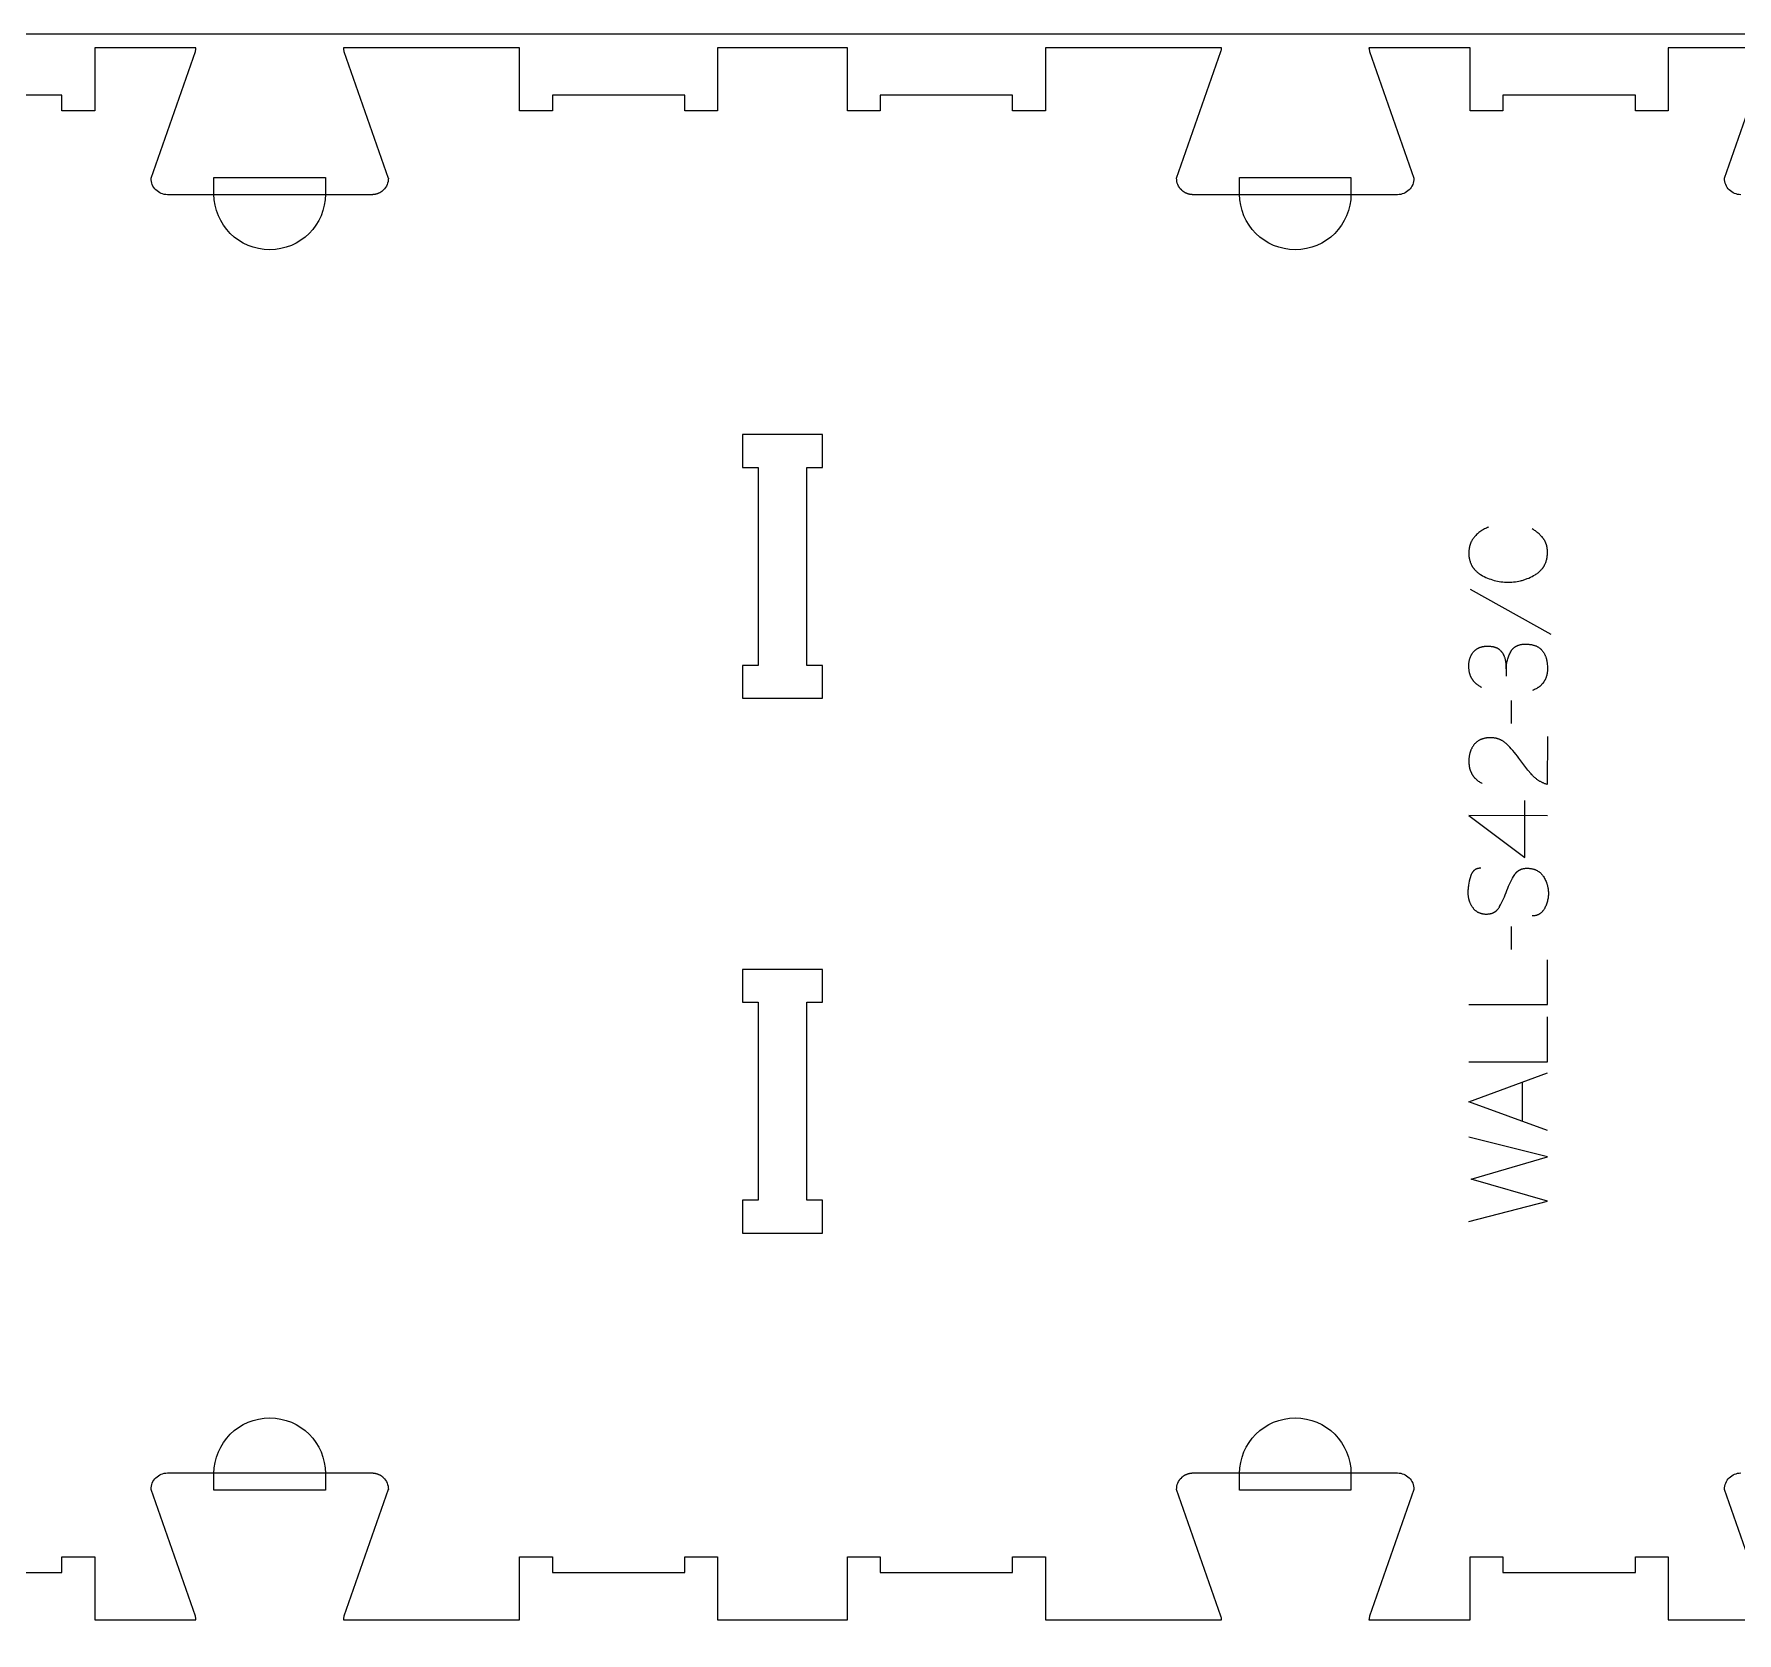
# Model space of a CAD drawing. Extents: x 0 to 4485, y 0 to 10771.
# Drawn here: x 1321 to 1971, y 4960 to 5569 of the extents above; entities that cross this region are included whole.
import ezdxf

# ---------------------------------------------------------------- set-up
doc = ezdxf.new("R2010")
doc.units = 0
for name, color, linetype in [('0_SHEET_SPRUCEPLY_2440X122', 1, 'CONTINUOUS'), ('1_ANYTOOL_1MMDEEP_LABELS_S', 2, 'CONTINUOUS'), ('3_ANYTOOL_CUTTHROUGH_INSID', 4, 'CONTINUOUS'), ('4_ANYTOOL_CUTTHROUGH_OUTSI', 5, 'CONTINUOUS'), ('5_ANYTOOL_HALF_MILL_9MM_IN', 3, 'CONTINUOUS')]:
    doc.layers.add(name, color=color, linetype=linetype)

msp = doc.modelspace()

# ---------------------------------------------------------------- linework, layer by layer
at = {"layer": '0_SHEET_SPRUCEPLY_2440X122'}
msp.add_lwpolyline([(371.7, 5569.42), (371.7, 4349.42), (2811.7, 4349.42), (2811.7, 5569.42)], close=True, dxfattribs=at)
at = {"layer": '1_ANYTOOL_1MMDEEP_LABELS_S', "color": 2}
for points in [[(1875.93, 5381.38), (1875.53, 5381.22), (1875.13, 5381.05), (1874.75, 5380.87), (1874.37, 5380.68), (1874.01, 5380.48), (1873.65, 5380.27), (1873.3, 5380.05), (1872.96, 5379.82), (1872.63, 5379.58), (1872.3, 5379.33), (1871.99, 5379.07), (1871.68, 5378.8), (1871.39, 5378.53), (1871.1, 5378.24), (1870.82, 5377.94), (1870.55, 5377.63), (1870.42, 5377.47), (1870.3, 5377.31), (1870.17, 5377.15), (1870.06, 5376.99), (1869.94, 5376.82), (1869.83, 5376.65), (1869.73, 5376.48), (1869.62, 5376.31), (1869.53, 5376.13), (1869.43, 5375.96), (1869.34, 5375.78), (1869.26, 5375.6), (1869.18, 5375.41), (1869.1, 5375.23), (1869.03, 5375.04), (1868.96, 5374.85), (1868.9, 5374.66), (1868.84, 5374.46), (1868.78, 5374.27), (1868.73, 5374.07), (1868.68, 5373.87), (1868.64, 5373.67), (1868.6, 5373.46), (1868.56, 5373.25), (1868.53, 5373.05), (1868.51, 5372.83), (1868.48, 5372.62), (1868.46, 5372.41), (1868.45, 5372.19), (1868.44, 5371.97), (1868.43, 5371.75), (1868.43, 5371.52), (1868.44, 5371.18), (1868.45, 5370.84), (1868.47, 5370.51), (1868.5, 5370.18), (1868.55, 5369.86), (1868.6, 5369.54), (1868.66, 5369.23), (1868.72, 5368.93), (1868.8, 5368.63), (1868.89, 5368.33), (1868.99, 5368.04), (1869.09, 5367.76), (1869.21, 5367.48), (1869.27, 5367.34), (1869.33, 5367.21), (1869.39, 5367.07), (1869.46, 5366.94), (1869.53, 5366.81), (1869.6, 5366.67), (1869.68, 5366.54), (1869.76, 5366.42), (1869.83, 5366.29), (1869.92, 5366.16), (1870, 5366.04), (1870.09, 5365.92), (1870.17, 5365.79), (1870.26, 5365.67), (1870.45, 5365.44), (1870.65, 5365.21), (1870.86, 5364.98), (1871.07, 5364.76), (1871.3, 5364.54), (1871.53, 5364.33), (1871.77, 5364.13), (1872.02, 5363.93), (1872.29, 5363.74), (1872.56, 5363.55), (1872.84, 5363.36), (1873.12, 5363.19), (1873.71, 5362.85), (1874.31, 5362.53), (1874.92, 5362.23), (1875.53, 5361.96), (1876.15, 5361.71), (1876.77, 5361.48), (1877.41, 5361.27), (1878.05, 5361.08), (1878.7, 5360.92), (1879.35, 5360.77), (1880.01, 5360.65), (1880.68, 5360.55), (1881.36, 5360.48), (1882.04, 5360.42), (1882.73, 5360.39), (1883.43, 5360.38), (1884.13, 5360.39), (1884.82, 5360.42), (1885.5, 5360.48), (1886.18, 5360.56), (1886.85, 5360.66), (1887.51, 5360.78), (1888.17, 5360.92), (1888.49, 5361.01), (1888.82, 5361.09), (1889.14, 5361.18), (1889.46, 5361.28), (1889.77, 5361.38), (1890.09, 5361.49), (1890.4, 5361.61), (1890.72, 5361.73), (1891.33, 5361.98), (1891.95, 5362.26), (1892.55, 5362.56), (1893.15, 5362.88), (1893.74, 5363.23), (1894.03, 5363.41), (1894.31, 5363.6), (1894.58, 5363.79), (1894.84, 5363.99), (1895.09, 5364.19), (1895.33, 5364.4), (1895.57, 5364.62), (1895.79, 5364.84), (1896.01, 5365.06), (1896.21, 5365.3), (1896.41, 5365.54), (1896.51, 5365.66), (1896.6, 5365.78), (1896.69, 5365.9), (1896.78, 5366.03), (1896.86, 5366.16), (1896.95, 5366.29), (1897.03, 5366.42), (1897.11, 5366.55), (1897.18, 5366.68), (1897.26, 5366.81), (1897.33, 5366.95), (1897.4, 5367.09), (1897.53, 5367.36), (1897.66, 5367.65), (1897.77, 5367.94), (1897.88, 5368.23), (1897.97, 5368.54), (1898.06, 5368.84), (1898.14, 5369.16), (1898.21, 5369.47), (1898.27, 5369.8), (1898.32, 5370.13), (1898.36, 5370.46), (1898.39, 5370.81), (1898.41, 5371.15), (1898.43, 5371.51), (1898.43, 5371.87), (1898.42, 5372.25), (1898.41, 5372.62), (1898.39, 5372.81), (1898.37, 5372.99), (1898.35, 5373.17), (1898.33, 5373.35), (1898.3, 5373.53), (1898.27, 5373.7), (1898.24, 5373.88), (1898.2, 5374.05), (1898.16, 5374.22), (1898.12, 5374.38), (1898.07, 5374.55), (1898.02, 5374.72), (1897.97, 5374.88), (1897.92, 5375.04), (1897.86, 5375.2), (1897.8, 5375.35), (1897.73, 5375.51), (1897.66, 5375.66), (1897.59, 5375.81), (1897.52, 5375.96), (1897.44, 5376.11), (1897.36, 5376.26), (1897.27, 5376.4), (1897.18, 5376.54), (1897.09, 5376.68), (1897, 5376.82), (1896.9, 5376.96), (1896.8, 5377.09), (1896.6, 5377.36), (1896.38, 5377.62), (1896.16, 5377.87), (1895.93, 5378.12), (1895.69, 5378.37), (1895.45, 5378.6), (1895.2, 5378.84), (1894.94, 5379.07), (1894.67, 5379.29), (1894.4, 5379.5), (1894.12, 5379.72), (1893.83, 5379.92), (1893.53, 5380.12), (1893.23, 5380.32), (1892.92, 5380.51), (1892.6, 5380.69)], [(1868.9, 5357.77), (1899.67, 5340.58)], [(1873.36, 5320.22), (1873.06, 5320.38), (1872.76, 5320.55), (1872.48, 5320.72), (1872.2, 5320.89), (1871.94, 5321.08), (1871.68, 5321.27), (1871.44, 5321.46), (1871.32, 5321.56), (1871.2, 5321.67), (1871.09, 5321.77), (1870.98, 5321.87), (1870.87, 5321.98), (1870.76, 5322.09), (1870.66, 5322.2), (1870.55, 5322.31), (1870.45, 5322.42), (1870.36, 5322.54), (1870.26, 5322.65), (1870.17, 5322.77), (1870.08, 5322.89), (1869.99, 5323.01), (1869.91, 5323.13), (1869.82, 5323.26), (1869.74, 5323.38), (1869.66, 5323.51), (1869.59, 5323.64), (1869.51, 5323.77), (1869.44, 5323.9), (1869.37, 5324.04), (1869.31, 5324.17), (1869.24, 5324.31), (1869.18, 5324.45), (1869.12, 5324.59), (1869.07, 5324.73), (1869.01, 5324.87), (1868.96, 5325.01), (1868.91, 5325.16), (1868.87, 5325.31), (1868.82, 5325.46), (1868.74, 5325.76), (1868.67, 5326.07), (1868.6, 5326.38), (1868.55, 5326.71), (1868.51, 5327.03), (1868.47, 5327.37), (1868.45, 5327.71), (1868.44, 5328.05), (1868.43, 5328.41), (1868.43, 5328.62), (1868.44, 5328.83), (1868.45, 5329.03), (1868.46, 5329.23), (1868.48, 5329.44), (1868.5, 5329.63), (1868.52, 5329.83), (1868.55, 5330.02), (1868.58, 5330.21), (1868.62, 5330.4), (1868.65, 5330.59), (1868.7, 5330.77), (1868.74, 5330.95), (1868.79, 5331.13), (1868.85, 5331.3), (1868.9, 5331.48), (1868.96, 5331.65), (1869.03, 5331.82), (1869.1, 5331.98), (1869.17, 5332.15), (1869.24, 5332.31), (1869.32, 5332.47), (1869.41, 5332.62), (1869.49, 5332.78), (1869.58, 5332.93), (1869.68, 5333.08), (1869.77, 5333.22), (1869.87, 5333.37), (1869.98, 5333.51), (1870.09, 5333.65), (1870.2, 5333.78), (1870.32, 5333.92), (1870.44, 5334.05), (1870.56, 5334.17), (1870.68, 5334.29), (1870.81, 5334.41), (1870.94, 5334.53), (1871.08, 5334.63), (1871.22, 5334.74), (1871.36, 5334.84), (1871.5, 5334.94), (1871.65, 5335.03), (1871.8, 5335.12), (1871.95, 5335.2), (1872.11, 5335.28), (1872.27, 5335.36), (1872.43, 5335.43), (1872.6, 5335.5), (1872.77, 5335.56), (1872.94, 5335.62), (1873.12, 5335.67), (1873.29, 5335.72), (1873.47, 5335.77), (1873.66, 5335.81), (1873.85, 5335.85), (1874.04, 5335.88), (1874.23, 5335.91), (1874.43, 5335.93), (1874.63, 5335.95), (1874.83, 5335.97), (1875.04, 5335.98), (1875.25, 5335.99), (1875.46, 5335.99), (1876.02, 5335.99), (1876.35, 5335.98), (1876.67, 5335.95), (1876.98, 5335.92), (1877.29, 5335.88), (1877.43, 5335.86), (1877.58, 5335.83), (1877.72, 5335.8), (1877.86, 5335.77), (1877.99, 5335.74), (1878.13, 5335.7), (1878.26, 5335.67), (1878.39, 5335.63), (1878.51, 5335.59), (1878.64, 5335.54), (1878.76, 5335.5), (1878.88, 5335.45), (1878.99, 5335.4), (1879.11, 5335.34), (1879.22, 5335.29), (1879.32, 5335.23), (1879.43, 5335.17), (1879.53, 5335.11), (1879.63, 5335.04), (1879.73, 5334.98), (1879.82, 5334.91), (1879.92, 5334.84), (1880.1, 5334.69), (1880.27, 5334.54), (1880.43, 5334.38), (1880.59, 5334.22), (1880.67, 5334.14), (1880.74, 5334.06), (1880.82, 5333.98), (1880.89, 5333.89), (1880.96, 5333.8), (1881.03, 5333.72), (1881.09, 5333.63), (1881.16, 5333.54), (1881.22, 5333.45), (1881.29, 5333.36), (1881.35, 5333.27), (1881.4, 5333.17), (1881.46, 5333.08), (1881.52, 5332.98), (1881.57, 5332.89), (1881.62, 5332.79), (1881.67, 5332.69), (1881.72, 5332.59), (1881.77, 5332.49), (1881.81, 5332.39), (1881.85, 5332.28), (1881.9, 5332.18), (1881.97, 5331.97), (1882.05, 5331.75), (1882.12, 5331.53), (1882.18, 5331.31), (1882.24, 5331.09), (1882.29, 5330.87), (1882.35, 5330.64), (1882.39, 5330.41), (1882.43, 5330.18), (1882.47, 5329.95), (1882.51, 5329.71), (1882.54, 5329.48), (1882.56, 5329.24), (1882.58, 5329), (1882.6, 5328.75), (1882.61, 5328.51), (1882.62, 5328.26), (1882.66, 5324.55)], [(1882.66, 5327.34), (1882.69, 5327.77), (1882.72, 5328.21), (1882.77, 5328.63), (1882.83, 5329.06), (1882.9, 5329.48), (1882.98, 5329.89), (1883.08, 5330.3), (1883.18, 5330.71), (1883.29, 5331.11), (1883.42, 5331.51), (1883.55, 5331.91), (1883.7, 5332.29), (1883.86, 5332.68), (1884.03, 5333.06), (1884.21, 5333.44), (1884.4, 5333.81), (1884.5, 5333.99), (1884.6, 5334.17), (1884.65, 5334.25), (1884.71, 5334.34), (1884.77, 5334.42), (1884.83, 5334.5), (1884.88, 5334.58), (1884.94, 5334.66), (1885.01, 5334.74), (1885.07, 5334.81), (1885.13, 5334.89), (1885.2, 5334.96), (1885.26, 5335.03), (1885.33, 5335.1), (1885.4, 5335.17), (1885.47, 5335.24), (1885.54, 5335.3), (1885.61, 5335.37), (1885.69, 5335.43), (1885.76, 5335.49), (1885.84, 5335.55), (1885.92, 5335.61), (1885.99, 5335.67), (1886.07, 5335.72), (1886.15, 5335.78), (1886.24, 5335.83), (1886.32, 5335.88), (1886.4, 5335.93), (1886.49, 5335.98), (1886.58, 5336.03), (1886.66, 5336.07), (1886.75, 5336.12), (1886.84, 5336.16), (1886.94, 5336.2), (1887.03, 5336.24), (1887.12, 5336.28), (1887.31, 5336.35), (1887.51, 5336.42), (1887.71, 5336.48), (1887.92, 5336.53), (1888.13, 5336.58), (1888.34, 5336.62), (1888.56, 5336.66), (1888.79, 5336.69), (1889.02, 5336.72), (1889.25, 5336.74), (1889.49, 5336.75), (1889.74, 5336.76), (1889.99, 5336.77), (1890.27, 5336.76), (1890.54, 5336.76), (1890.81, 5336.74), (1891.07, 5336.73), (1891.33, 5336.7), (1891.59, 5336.68), (1891.84, 5336.65), (1892.08, 5336.61), (1892.32, 5336.57), (1892.55, 5336.52), (1892.78, 5336.47), (1893.01, 5336.42), (1893.23, 5336.35), (1893.44, 5336.29), (1893.65, 5336.22), (1893.86, 5336.14), (1894.06, 5336.06), (1894.25, 5335.98), (1894.44, 5335.89), (1894.63, 5335.79), (1894.81, 5335.69), (1894.98, 5335.59), (1895.15, 5335.48), (1895.32, 5335.37), (1895.48, 5335.25), (1895.63, 5335.12), (1895.78, 5335), (1895.86, 5334.93), (1895.93, 5334.86), (1896, 5334.79), (1896.07, 5334.72), (1896.14, 5334.65), (1896.2, 5334.58), (1896.27, 5334.51), (1896.33, 5334.43), (1896.46, 5334.28), (1896.58, 5334.12), (1896.7, 5333.96), (1896.81, 5333.8), (1896.92, 5333.63), (1897.03, 5333.46), (1897.13, 5333.28), (1897.23, 5333.11), (1897.32, 5332.92), (1897.41, 5332.74), (1897.5, 5332.55), (1897.58, 5332.36), (1897.66, 5332.16), (1897.74, 5331.96), (1897.81, 5331.76), (1897.87, 5331.55), (1897.94, 5331.34), (1898, 5331.13), (1898.05, 5330.91), (1898.11, 5330.69), (1898.15, 5330.47), (1898.2, 5330.24), (1898.24, 5330.01), (1898.28, 5329.78), (1898.31, 5329.54), (1898.36, 5329.05), (1898.4, 5328.55), (1898.42, 5328.04), (1898.43, 5327.51), (1898.43, 5327.13), (1898.41, 5326.75), (1898.38, 5326.39), (1898.34, 5326.03), (1898.29, 5325.68), (1898.26, 5325.5), (1898.23, 5325.33), (1898.2, 5325.16), (1898.16, 5325), (1898.12, 5324.83), (1898.07, 5324.67), (1898.03, 5324.51), (1897.98, 5324.35), (1897.93, 5324.19), (1897.87, 5324.04), (1897.82, 5323.88), (1897.76, 5323.73), (1897.7, 5323.58), (1897.63, 5323.43), (1897.56, 5323.29), (1897.49, 5323.14), (1897.42, 5323), (1897.34, 5322.86), (1897.26, 5322.72), (1897.18, 5322.59), (1897.09, 5322.45), (1897.01, 5322.32), (1896.92, 5322.19), (1896.82, 5322.06), (1896.73, 5321.94), (1896.63, 5321.81), (1896.53, 5321.69), (1896.42, 5321.57), (1896.31, 5321.45), (1896.2, 5321.33), (1896.09, 5321.22), (1895.98, 5321.11), (1895.86, 5321), (1895.74, 5320.89), (1895.61, 5320.78), (1895.49, 5320.67), (1895.36, 5320.57), (1895.22, 5320.47), (1895.09, 5320.37), (1894.95, 5320.27), (1894.81, 5320.18), (1894.67, 5320.08), (1894.52, 5319.99), (1894.37, 5319.9), (1894.07, 5319.73), (1893.75, 5319.56), (1893.42, 5319.4), (1893.08, 5319.25), (1892.73, 5319.11)], [(1884.55, 5315.25), (1884.63, 5306.47)], [(1898.39, 5301.54), (1898.35, 5283.24), (1897.89, 5283.38), (1897.67, 5283.46), (1897.44, 5283.54), (1897.22, 5283.63), (1897.01, 5283.72), (1896.79, 5283.81), (1896.58, 5283.91), (1896.37, 5284.01), (1896.16, 5284.11), (1895.96, 5284.22), (1895.75, 5284.33), (1895.55, 5284.44), (1895.35, 5284.56), (1895.16, 5284.68), (1894.97, 5284.81), (1894.77, 5284.93), (1894.59, 5285.07), (1894.4, 5285.2), (1894.22, 5285.34), (1894.03, 5285.48), (1893.85, 5285.63), (1893.68, 5285.78), (1893.5, 5285.93), (1893.33, 5286.09), (1893.16, 5286.25), (1893, 5286.41), (1892.83, 5286.58), (1892.67, 5286.75), (1892.51, 5286.93), (1892.2, 5287.29), (1890.98, 5288.76), (1889.79, 5290.25), (1888.63, 5291.76), (1887.5, 5293.29), (1886.94, 5294.04), (1886.37, 5294.77), (1885.8, 5295.49), (1885.21, 5296.17), (1884.62, 5296.84), (1884.02, 5297.49), (1883.41, 5298.11), (1882.79, 5298.71), (1882.63, 5298.85), (1882.47, 5298.99), (1882.31, 5299.13), (1882.15, 5299.26), (1881.98, 5299.39), (1881.82, 5299.51), (1881.65, 5299.63), (1881.47, 5299.74), (1881.3, 5299.85), (1881.12, 5299.95), (1880.94, 5300.05), (1880.76, 5300.14), (1880.58, 5300.23), (1880.39, 5300.32), (1880.2, 5300.4), (1880.01, 5300.48), (1879.82, 5300.55), (1879.63, 5300.61), (1879.43, 5300.68), (1879.23, 5300.73), (1879.03, 5300.79), (1878.82, 5300.84), (1878.62, 5300.88), (1878.41, 5300.92), (1878.2, 5300.95), (1877.99, 5300.98), (1877.77, 5301.01), (1877.55, 5301.03), (1877.33, 5301.04), (1877.11, 5301.06), (1876.89, 5301.06), (1876.66, 5301.07), (1876.41, 5301.06), (1876.16, 5301.06), (1875.92, 5301.04), (1875.68, 5301.03), (1875.45, 5301), (1875.22, 5300.98), (1874.99, 5300.94), (1874.77, 5300.91), (1874.55, 5300.87), (1874.33, 5300.82), (1874.12, 5300.77), (1873.91, 5300.71), (1873.7, 5300.65), (1873.5, 5300.58), (1873.31, 5300.51), (1873.11, 5300.43), (1872.92, 5300.35), (1872.74, 5300.27), (1872.56, 5300.17), (1872.38, 5300.08), (1872.2, 5299.98), (1872.03, 5299.87), (1871.87, 5299.76), (1871.7, 5299.64), (1871.54, 5299.52), (1871.39, 5299.4), (1871.23, 5299.27), (1871.09, 5299.13), (1870.94, 5298.99), (1870.8, 5298.84), (1870.66, 5298.69), (1870.53, 5298.54), (1870.4, 5298.38), (1870.28, 5298.22), (1870.16, 5298.05), (1870.04, 5297.88), (1869.93, 5297.71), (1869.82, 5297.54), (1869.71, 5297.37), (1869.61, 5297.19), (1869.52, 5297.01), (1869.42, 5296.83), (1869.34, 5296.64), (1869.25, 5296.45), (1869.17, 5296.26), (1869.1, 5296.07), (1869.02, 5295.87), (1868.96, 5295.68), (1868.89, 5295.48), (1868.83, 5295.27), (1868.78, 5295.07), (1868.73, 5294.86), (1868.68, 5294.65), (1868.64, 5294.43), (1868.6, 5294.22), (1868.56, 5294), (1868.53, 5293.77), (1868.51, 5293.55), (1868.48, 5293.32), (1868.46, 5293.09), (1868.45, 5292.86), (1868.44, 5292.63), (1868.43, 5292.15), (1868.44, 5291.78), (1868.45, 5291.42), (1868.48, 5291.07), (1868.51, 5290.72), (1868.56, 5290.38), (1868.61, 5290.05), (1868.68, 5289.72), (1868.75, 5289.4), (1868.83, 5289.09), (1868.88, 5288.93), (1868.93, 5288.78), (1868.98, 5288.63), (1869.03, 5288.48), (1869.09, 5288.33), (1869.15, 5288.19), (1869.21, 5288.04), (1869.27, 5287.9), (1869.34, 5287.76), (1869.41, 5287.62), (1869.48, 5287.48), (1869.55, 5287.34), (1869.63, 5287.21), (1869.71, 5287.07), (1869.79, 5286.94), (1869.87, 5286.81), (1869.96, 5286.68), (1870.04, 5286.56), (1870.14, 5286.43), (1870.23, 5286.31), (1870.33, 5286.18), (1870.42, 5286.06), (1870.52, 5285.95), (1870.63, 5285.83), (1870.73, 5285.71), (1870.84, 5285.6), (1870.95, 5285.49), (1871.07, 5285.38), (1871.18, 5285.27), (1871.3, 5285.16), (1871.42, 5285.05), (1871.54, 5284.95), (1871.8, 5284.75), (1872.06, 5284.55), (1872.34, 5284.36), (1872.62, 5284.18), (1872.91, 5284), (1873.22, 5283.83), (1873.53, 5283.67)], [(1889.77, 5255.34), (1889.77, 5277.11)], [(1898.43, 5271.32), (1868.39, 5271.37), (1889.77, 5255.34)], [(1873.02, 5251.31), (1872.83, 5251.3), (1872.74, 5251.3), (1872.64, 5251.3), (1872.55, 5251.29), (1872.46, 5251.28), (1872.38, 5251.27), (1872.29, 5251.26), (1872.2, 5251.24), (1872.12, 5251.23), (1872.03, 5251.21), (1871.95, 5251.19), (1871.87, 5251.17), (1871.79, 5251.15), (1871.71, 5251.13), (1871.63, 5251.1), (1871.55, 5251.08), (1871.47, 5251.05), (1871.4, 5251.02), (1871.32, 5250.99), (1871.25, 5250.96), (1871.17, 5250.92), (1871.1, 5250.88), (1871.03, 5250.85), (1870.96, 5250.81), (1870.89, 5250.77), (1870.82, 5250.72), (1870.76, 5250.68), (1870.69, 5250.63), (1870.63, 5250.59), (1870.56, 5250.54), (1870.5, 5250.49), (1870.44, 5250.44), (1870.38, 5250.38), (1870.32, 5250.33), (1870.26, 5250.27), (1870.2, 5250.21), (1870.14, 5250.15), (1870.09, 5250.09), (1870.03, 5250.03), (1869.98, 5249.96), (1869.93, 5249.9), (1869.88, 5249.83), (1869.83, 5249.76), (1869.78, 5249.69), (1869.73, 5249.61), (1869.68, 5249.54), (1869.63, 5249.46), (1869.59, 5249.39), (1869.54, 5249.31), (1869.5, 5249.23), (1869.46, 5249.14), (1869.38, 5248.97), (1869.3, 5248.8), (1869.23, 5248.62), (1869.16, 5248.43), (1869.09, 5248.23), (1869.03, 5248.03), (1868.81, 5247.22), (1868.62, 5246.42), (1868.46, 5245.63), (1868.32, 5244.86), (1868.27, 5244.48), (1868.22, 5244.11), (1868.18, 5243.73), (1868.15, 5243.36), (1868.12, 5243), (1868.1, 5242.64), (1868.09, 5242.28), (1868.09, 5241.92), (1868.09, 5241.73), (1868.1, 5241.53), (1868.1, 5241.34), (1868.12, 5241.15), (1868.13, 5240.96), (1868.15, 5240.77), (1868.18, 5240.58), (1868.2, 5240.4), (1868.23, 5240.21), (1868.27, 5240.03), (1868.3, 5239.85), (1868.34, 5239.67), (1868.39, 5239.49), (1868.44, 5239.31), (1868.49, 5239.13), (1868.54, 5238.95), (1868.6, 5238.78), (1868.66, 5238.61), (1868.73, 5238.43), (1868.8, 5238.26), (1868.87, 5238.09), (1868.95, 5237.92), (1869.03, 5237.76), (1869.11, 5237.59), (1869.2, 5237.43), (1869.29, 5237.26), (1869.39, 5237.1), (1869.48, 5236.94), (1869.58, 5236.78), (1869.69, 5236.62), (1869.8, 5236.46), (1869.91, 5236.31), (1870.03, 5236.16), (1870.14, 5236.01), (1870.27, 5235.86), (1870.39, 5235.73), (1870.52, 5235.59), (1870.65, 5235.46), (1870.78, 5235.34), (1870.92, 5235.22), (1871.06, 5235.11), (1871.2, 5235), (1871.35, 5234.89), (1871.5, 5234.79), (1871.65, 5234.7), (1871.8, 5234.61), (1871.96, 5234.52), (1872.12, 5234.44), (1872.29, 5234.37), (1872.45, 5234.3), (1872.62, 5234.23), (1872.8, 5234.17), (1872.97, 5234.12), (1873.15, 5234.07), (1873.34, 5234.02), (1873.52, 5233.98), (1873.71, 5233.94), (1873.9, 5233.91), (1874.1, 5233.88), (1874.29, 5233.86), (1874.5, 5233.84), (1874.7, 5233.83), (1874.91, 5233.82), (1875.12, 5233.82), (1875.33, 5233.83), (1875.54, 5233.83), (1875.75, 5233.85), (1875.96, 5233.87), (1876.16, 5233.89), (1876.35, 5233.92), (1876.55, 5233.96), (1876.73, 5234), (1876.92, 5234.05), (1877.1, 5234.1), (1877.28, 5234.16), (1877.46, 5234.22), (1877.54, 5234.25), (1877.63, 5234.29), (1877.71, 5234.33), (1877.79, 5234.36), (1877.88, 5234.4), (1877.96, 5234.44), (1878.04, 5234.49), (1878.12, 5234.53), (1878.2, 5234.57), (1878.27, 5234.62), (1878.35, 5234.67), (1878.43, 5234.72), (1878.5, 5234.77), (1878.57, 5234.82), (1878.65, 5234.87), (1878.72, 5234.93), (1878.79, 5234.98), (1878.86, 5235.04), (1878.93, 5235.1), (1879, 5235.16), (1879.07, 5235.22), (1879.13, 5235.28), (1879.2, 5235.35), (1879.26, 5235.41), (1879.39, 5235.55), (1879.51, 5235.69), (1879.63, 5235.84), (1879.75, 5235.99), (1879.86, 5236.15), (1879.97, 5236.31), (1880.07, 5236.48), (1880.17, 5236.65), (1880.56, 5237.37), (1880.94, 5238.1), (1881.31, 5238.84), (1881.67, 5239.61), (1882.01, 5240.39), (1882.35, 5241.18), (1882.67, 5241.99), (1882.98, 5242.82), (1883.29, 5243.65), (1883.62, 5244.45), (1883.97, 5245.24), (1884.33, 5246), (1884.7, 5246.75), (1885.09, 5247.48), (1885.5, 5248.18), (1885.92, 5248.87), (1886.03, 5249.03), (1886.14, 5249.19), (1886.26, 5249.35), (1886.32, 5249.42), (1886.38, 5249.49), (1886.44, 5249.57), (1886.5, 5249.64), (1886.57, 5249.7), (1886.63, 5249.77), (1886.7, 5249.84), (1886.76, 5249.9), (1886.83, 5249.97), (1886.9, 5250.03), (1886.97, 5250.09), (1887.04, 5250.15), (1887.11, 5250.2), (1887.19, 5250.26), (1887.26, 5250.31), (1887.33, 5250.37), (1887.41, 5250.42), (1887.49, 5250.47), (1887.56, 5250.52), (1887.64, 5250.56), (1887.72, 5250.61), (1887.8, 5250.65), (1887.88, 5250.7), (1887.97, 5250.74), (1888.05, 5250.78), (1888.13, 5250.82), (1888.22, 5250.85), (1888.31, 5250.89), (1888.39, 5250.92), (1888.48, 5250.95), (1888.57, 5250.98), (1888.66, 5251.01), (1888.75, 5251.04), (1888.85, 5251.07), (1889.03, 5251.12), (1889.23, 5251.16), (1889.42, 5251.2), (1889.62, 5251.23), (1889.82, 5251.25), (1890.03, 5251.27), (1890.24, 5251.29), (1890.46, 5251.29), (1890.68, 5251.3), (1890.9, 5251.29), (1891.13, 5251.28), (1891.36, 5251.27), (1891.59, 5251.24), (1891.82, 5251.22), (1892.04, 5251.19), (1892.26, 5251.15), (1892.48, 5251.11), (1892.69, 5251.06), (1892.9, 5251.01), (1893.1, 5250.95), (1893.31, 5250.89), (1893.5, 5250.83), (1893.7, 5250.76), (1893.89, 5250.68), (1894.07, 5250.6), (1894.26, 5250.51), (1894.44, 5250.42), (1894.61, 5250.32), (1894.78, 5250.22), (1894.95, 5250.11), (1895.12, 5250), (1895.28, 5249.89), (1895.43, 5249.76), (1895.59, 5249.64), (1895.73, 5249.51), (1895.88, 5249.37), (1896.02, 5249.23), (1896.16, 5249.08), (1896.29, 5248.93), (1896.42, 5248.77), (1896.55, 5248.61), (1896.67, 5248.44), (1896.79, 5248.27), (1896.91, 5248.09), (1897.13, 5247.73), (1897.34, 5247.37), (1897.53, 5247), (1897.71, 5246.63), (1897.87, 5246.26), (1898.03, 5245.88), (1898.1, 5245.69), (1898.16, 5245.5), (1898.23, 5245.3), (1898.29, 5245.11), (1898.34, 5244.92), (1898.4, 5244.72), (1898.45, 5244.53), (1898.49, 5244.33), (1898.53, 5244.13), (1898.57, 5243.93), (1898.61, 5243.73), (1898.64, 5243.53), (1898.67, 5243.33), (1898.7, 5243.13), (1898.74, 5242.72), (1898.76, 5242.31), (1898.77, 5241.9), (1898.77, 5241.49), (1898.76, 5241.08), (1898.73, 5240.68), (1898.69, 5240.28), (1898.64, 5239.88), (1898.58, 5239.49), (1898.5, 5239.11), (1898.41, 5238.72), (1898.31, 5238.35), (1898.19, 5237.98), (1898.06, 5237.61), (1897.92, 5237.24), (1897.77, 5236.89), (1897.6, 5236.53), (1897.42, 5236.18), (1897.23, 5235.84), (1897.13, 5235.67), (1897.03, 5235.5), (1896.92, 5235.35), (1896.81, 5235.19), (1896.7, 5235.05), (1896.58, 5234.9), (1896.47, 5234.77), (1896.34, 5234.64), (1896.22, 5234.51), (1896.09, 5234.39), (1895.96, 5234.28), (1895.83, 5234.17), (1895.76, 5234.11), (1895.7, 5234.06), (1895.63, 5234.01), (1895.56, 5233.96), (1895.49, 5233.91), (1895.42, 5233.87), (1895.34, 5233.82), (1895.27, 5233.78), (1895.2, 5233.74), (1895.12, 5233.7), (1895.05, 5233.66), (1894.97, 5233.62), (1894.9, 5233.58), (1894.82, 5233.55), (1894.74, 5233.51), (1894.66, 5233.48), (1894.58, 5233.45), (1894.5, 5233.42), (1894.42, 5233.39), (1894.34, 5233.36), (1894.18, 5233.31), (1894.01, 5233.27), (1893.84, 5233.23), (1893.66, 5233.19), (1893.49, 5233.16), (1893.31, 5233.14), (1893.13, 5233.12), (1892.94, 5233.1), (1892.75, 5233.1), (1892.56, 5233.09)], [(1884.55, 5229.07), (1884.63, 5220.28)], [(1868.43, 5199.32), (1898.43, 5199.32), (1898.43, 5216.42)], [(1868.43, 5177.51), (1898.43, 5177.51), (1898.43, 5194.61)], [(1898.43, 5151.28), (1868.43, 5162.17), (1898.43, 5173.22)], [(1888.87, 5154.75), (1888.87, 5169.67)], [(1868.43, 5116.57), (1898.43, 5124.28), (1869.33, 5132.72), (1898.43, 5141.21), (1868.43, 5148.71)]]:
    msp.add_lwpolyline(points, dxfattribs=at)
at = {"layer": '3_ANYTOOL_CUTTHROUGH_INSID', "color": 4}
for points in [[(1621.7, 5416.67), (1591.45, 5416.67), (1591.45, 5404.17), (1597.45, 5404.17), (1597.45, 5328.67), (1591.45, 5328.67), (1591.45, 5316.17), (1621.95, 5316.17), (1621.95, 5328.67), (1615.95, 5328.67), (1615.95, 5404.17), (1621.95, 5404.17), (1621.95, 5416.67)], [(1591.7, 5112.17), (1621.95, 5112.17), (1621.95, 5124.67), (1615.95, 5124.67), (1615.95, 5200.17), (1621.95, 5200.17), (1621.95, 5212.67), (1591.45, 5212.67), (1591.45, 5200.17), (1597.45, 5200.17), (1597.45, 5124.67), (1591.45, 5124.67), (1591.45, 5112.17)]]:
    msp.add_lwpolyline(points, close=True, dxfattribs=at)
at = {"layer": '4_ANYTOOL_CUTTHROUGH_OUTSI', "color": 5}
for points in [[(1983.05, 5564.17), (1944.45, 5564.17), (1944.45, 5540.17), (1944.2, 5540.17), (1932.2, 5540.17), (1931.95, 5540.17), (1931.95, 5546.17), (1881.45, 5546.17), (1881.45, 5540.17), (1881.2, 5540.17), (1869.2, 5540.17), (1868.95, 5540.17), (1868.95, 5564.17), (1830.35, 5564.17), (1830.35, 5564.17, 0.061485), (1830.59, 5562.78), (1847.49, 5514.5), (1847.5, 5514.46), (1847.5, 5514.42), (1847.5, 5514.42, -0.414214), (1841.25, 5508.17), (1763.25, 5508.17), (1763.1, 5508.17), (1762.95, 5508.18), (1762.8, 5508.19), (1762.65, 5508.2), (1762.5, 5508.22), (1762.34, 5508.24), (1762.19, 5508.26), (1762.04, 5508.29), (1761.89, 5508.32), (1761.74, 5508.36), (1761.59, 5508.4), (1761.44, 5508.44), (1761.29, 5508.49), (1761.15, 5508.54), (1761, 5508.59), (1760.86, 5508.65), (1760.71, 5508.71), (1760.57, 5508.77), (1760.43, 5508.84), (1760.3, 5508.91), (1760.16, 5508.99), (1760.03, 5509.07), (1759.9, 5509.15), (1759.77, 5509.23), (1759.64, 5509.32), (1759.52, 5509.41), (1759.4, 5509.5), (1759.28, 5509.6), (1759.16, 5509.7), (1759.05, 5509.8), (1758.94, 5509.9), (1758.83, 5510, -0.198912), (1757, 5514.42), (1757, 5514.46), (1757.01, 5514.5), (1773.91, 5562.78), (1773.91, 5562.78, 0.061485), (1774.14, 5564.17), (1756.7, 5564.17), (1706.95, 5564.17), (1706.95, 5540.17), (1694.45, 5540.17), (1694.45, 5546.17), (1643.95, 5546.17), (1643.95, 5540.17), (1631.45, 5540.17), (1631.45, 5564.17), (1581.95, 5564.17), (1581.95, 5540.17), (1569.45, 5540.17), (1569.45, 5546.17), (1518.95, 5546.17), (1518.95, 5540.17), (1506.45, 5540.17), (1506.45, 5564.17), (1456.7, 5564.17), (1439.26, 5564.17), (1439.26, 5564.17, 0.061485), (1439.49, 5562.78), (1456.39, 5514.5), (1456.41, 5514.46), (1456.41, 5514.42), (1456.41, 5514.42, -0.198912), (1454.57, 5510), (1454.47, 5509.9), (1454.36, 5509.8), (1454.24, 5509.7), (1454.13, 5509.6), (1454.01, 5509.5), (1453.89, 5509.41), (1453.76, 5509.32), (1453.64, 5509.23), (1453.51, 5509.15), (1453.38, 5509.07), (1453.24, 5508.99), (1453.11, 5508.91), (1452.97, 5508.84), (1452.83, 5508.77), (1452.69, 5508.71), (1452.55, 5508.65), (1452.4, 5508.59), (1452.26, 5508.54), (1452.11, 5508.49), (1451.96, 5508.44), (1451.81, 5508.4), (1451.66, 5508.36), (1451.51, 5508.32), (1451.36, 5508.29), (1451.21, 5508.26), (1451.06, 5508.24), (1450.91, 5508.22), (1450.76, 5508.2), (1450.61, 5508.19), (1450.46, 5508.18), (1450.31, 5508.17), (1450.16, 5508.17), (1372.16, 5508.17, -0.414214), (1365.91, 5514.42), (1365.91, 5514.46), (1365.92, 5514.5), (1382.82, 5562.78), (1382.82, 5562.78, 0.061485), (1383.05, 5564.17), (1344.45, 5564.17), (1344.45, 5540.17), (1331.95, 5540.17), (1331.95, 5546.17), (1281.45, 5546.17)], [(1972.16, 5508.17, -0.414214), (1965.91, 5514.42), (1965.91, 5514.46), (1965.92, 5514.5), (1982.82, 5562.78)], [(1281.45, 4982.67), (1331.95, 4982.67), (1331.95, 4988.67), (1344.45, 4988.67), (1344.45, 4964.67), (1383.05, 4964.67), (1383.05, 4964.67, 0.061485), (1382.82, 4966.06), (1365.92, 5014.34), (1365.91, 5014.38), (1365.91, 5014.42), (1365.91, 5014.42, -0.414214), (1372.16, 5020.67), (1450.16, 5020.67), (1450.31, 5020.67), (1450.46, 5020.67), (1450.61, 5020.66), (1450.76, 5020.64), (1450.91, 5020.63), (1451.06, 5020.61), (1451.21, 5020.58), (1451.36, 5020.55), (1451.51, 5020.52), (1451.66, 5020.49), (1451.81, 5020.45), (1451.96, 5020.41), (1452.11, 5020.36), (1452.26, 5020.31), (1452.4, 5020.25), (1452.55, 5020.2), (1452.69, 5020.14), (1452.83, 5020.07), (1452.97, 5020), (1453.11, 5019.93), (1453.24, 5019.86), (1453.38, 5019.78), (1453.51, 5019.7), (1453.64, 5019.61), (1453.76, 5019.53), (1453.89, 5019.44), (1454.01, 5019.34), (1454.13, 5019.25), (1454.24, 5019.15), (1454.36, 5019.05), (1454.47, 5018.95), (1454.57, 5018.84, -0.198912), (1456.41, 5014.42), (1456.41, 5014.38), (1456.39, 5014.34), (1439.49, 4966.06), (1439.49, 4966.06, 0.061485), (1439.26, 4964.67), (1506.45, 4964.67), (1506.45, 4988.67), (1518.95, 4988.67), (1518.95, 4982.67), (1569.45, 4982.67), (1569.45, 4988.67), (1581.95, 4988.67), (1581.95, 4964.67), (1631.45, 4964.67), (1631.45, 4988.67), (1643.95, 4988.67), (1643.95, 4982.67), (1694.45, 4982.67), (1694.45, 4988.67), (1706.95, 4988.67), (1706.95, 4964.67), (1774.14, 4964.67), (1774.14, 4964.67, 0.061485), (1773.91, 4966.06), (1757.01, 5014.34), (1757, 5014.38), (1757, 5014.42), (1757, 5014.42, -0.198912), (1758.83, 5018.84), (1758.94, 5018.95), (1759.05, 5019.05), (1759.16, 5019.15), (1759.28, 5019.25), (1759.4, 5019.34), (1759.52, 5019.44), (1759.64, 5019.53), (1759.77, 5019.61), (1759.9, 5019.7), (1760.03, 5019.78), (1760.16, 5019.86), (1760.3, 5019.93), (1760.43, 5020), (1760.57, 5020.07), (1760.71, 5020.14), (1760.86, 5020.2), (1761, 5020.25), (1761.15, 5020.31), (1761.29, 5020.36), (1761.44, 5020.41), (1761.59, 5020.45), (1761.74, 5020.49), (1761.89, 5020.52), (1762.04, 5020.55), (1762.19, 5020.58), (1762.34, 5020.61), (1762.5, 5020.63), (1762.65, 5020.64), (1762.8, 5020.66), (1762.95, 5020.67), (1763.1, 5020.67), (1763.25, 5020.67), (1841.25, 5020.67, -0.414214), (1847.5, 5014.42), (1847.5, 5014.38), (1847.49, 5014.34), (1830.59, 4966.06), (1830.59, 4966.06, 0.061485), (1830.35, 4964.67), (1868.95, 4964.67), (1868.95, 4988.67), (1881.45, 4988.67), (1881.45, 4982.67), (1931.95, 4982.67), (1931.95, 4988.67), (1944.45, 4988.67), (1944.45, 4964.67), (1983.05, 4964.67)], [(1982.82, 4966.06), (1965.92, 5014.34), (1965.91, 5014.38), (1965.91, 5014.42), (1965.91, 5014.42, -0.414214), (1972.16, 5020.67)]]:
    msp.add_lwpolyline(points, format="xyb", dxfattribs=at)
at = {"layer": '5_ANYTOOL_HALF_MILL_9MM_IN'}
for points in [[(1432.41, 5508.42, -1), (1389.91, 5508.42), (1389.91, 5508.67), (1389.91, 5514.67), (1432.41, 5514.67), (1432.41, 5508.67), (1432.41, 5508.42)], [(1823.5, 5508.42, -1), (1781, 5508.42), (1781, 5508.67), (1781, 5514.67), (1823.5, 5514.67), (1823.5, 5508.67), (1823.5, 5508.42)], [(1389.91, 5020.42, -1), (1432.41, 5020.42), (1432.41, 5020.17), (1432.41, 5014.17), (1389.91, 5014.17), (1389.91, 5020.17), (1389.91, 5020.42)], [(1781, 5020.42, -1), (1823.5, 5020.42), (1823.5, 5020.17), (1823.5, 5014.17), (1781, 5014.17), (1781, 5020.17), (1781, 5020.42)]]:
    msp.add_lwpolyline(points, format="xyb", close=True, dxfattribs=at)

doc.saveas('drawing.dxf')
